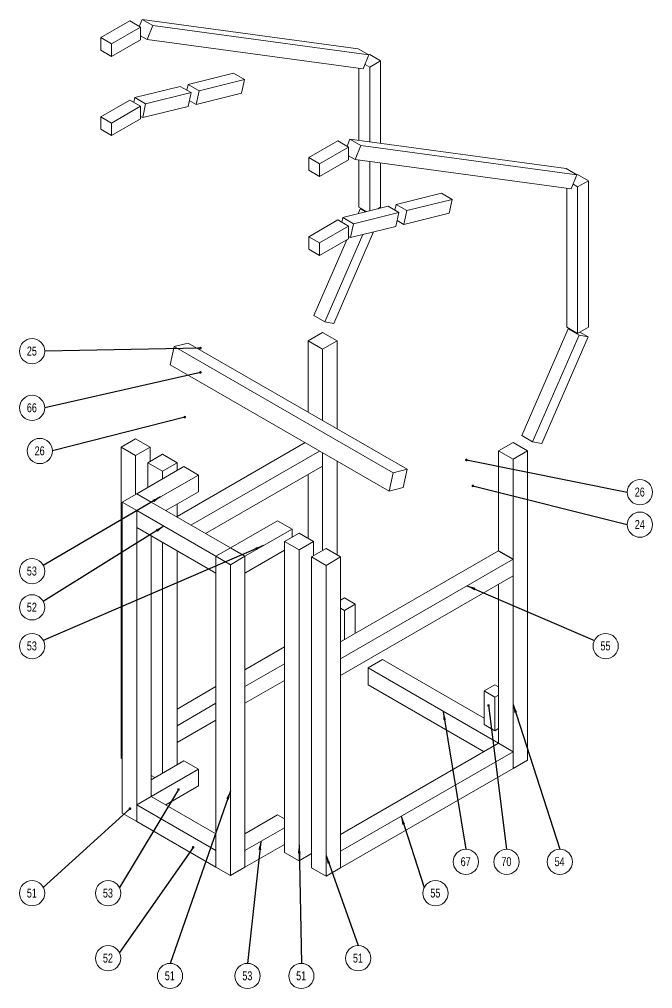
# Model space of a CAD drawing. Header units: millimetres. Extents: x -2091 to 5945, y 0 to 4746.
# Drawn here: x -2091 to -856, y 2855 to 4746 of the extents above; entities that cross this region are included whole.
import ezdxf

# ---------------------------------------------------------------- set-up
doc = ezdxf.new("R2010")
doc.units = ezdxf.units.MM
doc.header["$LTSCALE"] = 5
doc.layers.add('CTP_BEM', color=92, linetype='Continuous', lineweight=15)
doc.styles.add('SLDTEXTSTYLE2', font='TXT', dxfattribs={"width": 0.75})
doc.dimstyles.new('SLDDIMSTYLE5', dxfattribs={"dimtxt": 0, "dimasz": 5.08, "dimexe": 0, "dimexo": 0.0625, "dimgap": 0, "dimtad": 0, "dimtih": 1, "dimtoh": 1, "dimdec": 0, "dimrnd": 1e-09, "dimzin": 0, "dimdsep": 46, "dimtxsty": 'Standard', "dimblk1": 'DOT', "dimblk2": 'DOT', "dimsah": 1, "dimcen": 0.09, "dimadec": 0, "dimazin": 0, "dimtfac": 5.08, "dimtdec": 0, "dimtofl": 0, "dimtmove": 0, "dimatfit": 3, "dimldrblk": 'DOT', "dimfxl": 0, "dimfrac": 2, "dimtolj": 1, "dimtzin": 0, "dimarcsym": 0})
doc.dimstyles.new('SLDDIMSTYLE8', dxfattribs={"dimtxt": 0, "dimasz": 16.51, "dimexe": 0, "dimexo": 0.0625, "dimgap": 0, "dimtad": 0, "dimtih": 1, "dimtoh": 1, "dimdec": 0, "dimrnd": 1e-09, "dimzin": 0, "dimdsep": 46, "dimtxsty": 'Standard', "dimsah": 1, "dimcen": 0.09, "dimadec": 0, "dimazin": 0, "dimtfac": 16.51, "dimtdec": 0, "dimtofl": 0, "dimtmove": 0, "dimatfit": 3, "dimfxl": 0, "dimfrac": 2, "dimtolj": 1, "dimtzin": 0, "dimarcsym": 0})

# ---------------------------------------------------------------- blocks, each defined once
blk = doc.blocks.new('SW_NOTE_22')
at = {"layer": 'CTP_BEM', "color": 0}
blk.add_circle((-21.9, -11.2), 24.6, dxfattribs=at)
at = {"layer": 'CTP_BEM', "color": 0, "insert": (-22.3, -2.1), "char_height": 17.5, "attachment_point": 2, "style": 'SLDTEXTSTYLE2'}
blk.add_mtext('52', dxfattribs=at)
blk = doc.blocks.new('_DOT')
at = {"color": 0, "linetype": 'ByBlock', "lineweight": -2}
blk.add_line((-0.5, 0), (-1, 0), dxfattribs=at)
at = {"color": 0, "linetype": 'ByBlock', "const_width": 0.5}
blk.add_lwpolyline([(-0.25, 0, 1), (0.25, 0, 1)], format="xyb", close=True, dxfattribs=at)
blk = doc.blocks.new('SW_NOTE_23')
at = {"layer": 'CTP_BEM', "color": 0}
blk.add_circle((0, -24.6), 24.6, dxfattribs=at)
at = {"layer": 'CTP_BEM', "color": 0, "insert": (-0.4, -15.5), "char_height": 17.5, "attachment_point": 2, "style": 'SLDTEXTSTYLE2'}
blk.add_mtext('51', dxfattribs=at)
blk = doc.blocks.new('SW_NOTE_24')
at = {"layer": 'CTP_BEM', "color": 0}
blk.add_circle((0, -24.6), 24.6, dxfattribs=at)
at = {"layer": 'CTP_BEM', "color": 0, "insert": (-0.4, -15.5), "char_height": 17.5, "attachment_point": 2, "style": 'SLDTEXTSTYLE2'}
blk.add_mtext('53', dxfattribs=at)
blk = doc.blocks.new('SW_NOTE_25')
at = {"layer": 'CTP_BEM', "color": 0}
blk.add_circle((0, -24.6), 24.6, dxfattribs=at)
at = {"layer": 'CTP_BEM', "color": 0, "insert": (-0.4, -15.5), "char_height": 17.5, "attachment_point": 2, "style": 'SLDTEXTSTYLE2'}
blk.add_mtext('51', dxfattribs=at)
blk = doc.blocks.new('SW_NOTE_26')
at = {"layer": 'CTP_BEM', "color": 0}
blk.add_circle((0, -24.6), 24.6, dxfattribs=at)
at = {"layer": 'CTP_BEM', "color": 0, "insert": (-0.4, -15.5), "char_height": 17.5, "attachment_point": 2, "style": 'SLDTEXTSTYLE2'}
blk.add_mtext('51', dxfattribs=at)
blk = doc.blocks.new('SW_NOTE_27')
at = {"layer": 'CTP_BEM', "color": 0}
blk.add_circle((-21.9, -11.2), 24.6, dxfattribs=at)
at = {"layer": 'CTP_BEM', "color": 0, "insert": (-22.3, -2.1), "char_height": 17.5, "attachment_point": 2, "style": 'SLDTEXTSTYLE2'}
blk.add_mtext('51', dxfattribs=at)
blk = doc.blocks.new('SW_NOTE_28')
at = {"layer": 'CTP_BEM', "color": 0}
blk.add_circle((-21.9, -11.2), 24.6, dxfattribs=at)
at = {"layer": 'CTP_BEM', "color": 0, "insert": (-22.3, -2.1), "char_height": 17.5, "attachment_point": 2, "style": 'SLDTEXTSTYLE2'}
blk.add_mtext('53', dxfattribs=at)
blk = doc.blocks.new('SW_NOTE_29')
at = {"layer": 'CTP_BEM', "color": 0}
blk.add_circle((-21.9, -11.2), 24.6, dxfattribs=at)
at = {"layer": 'CTP_BEM', "color": 0, "insert": (-22.3, -2.1), "char_height": 17.5, "attachment_point": 2, "style": 'SLDTEXTSTYLE2'}
blk.add_mtext('52', dxfattribs=at)
blk = doc.blocks.new('SW_NOTE_30')
at = {"layer": 'CTP_BEM', "color": 0}
blk.add_circle((-21.9, -11.2), 24.6, dxfattribs=at)
at = {"layer": 'CTP_BEM', "color": 0, "insert": (-22.3, -2.1), "char_height": 17.5, "attachment_point": 2, "style": 'SLDTEXTSTYLE2'}
blk.add_mtext('53', dxfattribs=at)
blk = doc.blocks.new('SW_NOTE_31')
at = {"layer": 'CTP_BEM', "color": 0}
blk.add_circle((-21.9, -11.2), 24.6, dxfattribs=at)
at = {"layer": 'CTP_BEM', "color": 0, "insert": (-22.3, -2.1), "char_height": 17.5, "attachment_point": 2, "style": 'SLDTEXTSTYLE2'}
blk.add_mtext('53', dxfattribs=at)
blk = doc.blocks.new('SW_NOTE_32')
at = {"layer": 'CTP_BEM', "color": 0}
blk.add_circle((21.9, -11.2), 24.6, dxfattribs=at)
at = {"layer": 'CTP_BEM', "color": 0, "insert": (21.6, -2.1), "char_height": 17.5, "attachment_point": 2, "style": 'SLDTEXTSTYLE2'}
blk.add_mtext('55', dxfattribs=at)
blk = doc.blocks.new('SW_NOTE_33')
at = {"layer": 'CTP_BEM', "color": 0}
blk.add_circle((0, -24.6), 24.6, dxfattribs=at)
at = {"layer": 'CTP_BEM', "color": 0, "insert": (-0.4, -15.5), "char_height": 17.5, "attachment_point": 2, "style": 'SLDTEXTSTYLE2'}
blk.add_mtext('54', dxfattribs=at)
blk = doc.blocks.new('SW_NOTE_34')
at = {"layer": 'CTP_BEM', "color": 0}
blk.add_circle((0, -24.6), 24.6, dxfattribs=at)
at = {"layer": 'CTP_BEM', "color": 0, "insert": (-0.4, -15.5), "char_height": 17.5, "attachment_point": 2, "style": 'SLDTEXTSTYLE2'}
blk.add_mtext('70', dxfattribs=at)
blk = doc.blocks.new('SW_NOTE_35')
at = {"layer": 'CTP_BEM', "color": 0}
blk.add_circle((0, -24.6), 24.6, dxfattribs=at)
at = {"layer": 'CTP_BEM', "color": 0, "insert": (-0.4, -15.5), "char_height": 17.5, "attachment_point": 2, "style": 'SLDTEXTSTYLE2'}
blk.add_mtext('67', dxfattribs=at)
blk = doc.blocks.new('SW_NOTE_36')
at = {"layer": 'CTP_BEM', "color": 0}
blk.add_circle((21.9, -11.2), 24.6, dxfattribs=at)
at = {"layer": 'CTP_BEM', "color": 0, "insert": (21.6, -2.1), "char_height": 17.5, "attachment_point": 2, "style": 'SLDTEXTSTYLE2'}
blk.add_mtext('55', dxfattribs=at)
blk = doc.blocks.new('SW_NOTE_37')
at = {"layer": 'CTP_BEM', "color": 0}
blk.add_circle((-24.6, 0), 24.6, dxfattribs=at)
at = {"layer": 'CTP_BEM', "color": 0, "insert": (-25, 9.1), "char_height": 17.5, "attachment_point": 2, "style": 'SLDTEXTSTYLE2'}
blk.add_mtext('66', dxfattribs=at)
blk = doc.blocks.new('SW_NOTE_38')
at = {"layer": 'CTP_BEM', "color": 0}
blk.add_circle((-24.6, 0), 24.6, dxfattribs=at)
at = {"layer": 'CTP_BEM', "color": 0, "insert": (-25, 9.1), "char_height": 17.5, "attachment_point": 2, "style": 'SLDTEXTSTYLE2'}
blk.add_mtext('25', dxfattribs=at)
blk = doc.blocks.new('SW_NOTE_39')
at = {"layer": 'CTP_BEM', "color": 0}
blk.add_circle((24.6, 0), 24.6, dxfattribs=at)
at = {"layer": 'CTP_BEM', "color": 0, "insert": (24.3, 9.1), "char_height": 17.5, "attachment_point": 2, "style": 'SLDTEXTSTYLE2'}
blk.add_mtext('24', dxfattribs=at)
blk = doc.blocks.new('SW_NOTE_40')
at = {"layer": 'CTP_BEM', "color": 0}
blk.add_circle((24.6, 0), 24.6, dxfattribs=at)
at = {"layer": 'CTP_BEM', "color": 0, "insert": (24.3, 9.1), "char_height": 17.5, "attachment_point": 2, "style": 'SLDTEXTSTYLE2'}
blk.add_mtext('26', dxfattribs=at)
blk = doc.blocks.new('SW_NOTE_41')
at = {"layer": 'CTP_BEM', "color": 0}
blk.add_circle((-24.6, 0), 24.6, dxfattribs=at)
at = {"layer": 'CTP_BEM', "color": 0, "insert": (-25, 9.1), "char_height": 17.5, "attachment_point": 2, "style": 'SLDTEXTSTYLE2'}
blk.add_mtext('26', dxfattribs=at)

msp = doc.modelspace()

# ---------------------------------------------------------------- linework, layer by layer
at = {"color": 7, "linetype": 'Continuous', "lineweight": 15}
for p, q in [((-1932.14704, 4710.428446), (-1875.578504, 4743.084767)), ((-1910.933836, 4698.182324), (-1854.3653, 4730.838645)), ((-1854.3653, 4730.838645), (-1875.578504, 4743.084767)), ((-1851.658703, 4746.043357), (-1857.202678, 4732.476648)), ((-1854.3653, 4706.342444), (-1854.3653, 4730.838645)), ((-1830.445499, 4733.797235), (-1851.658703, 4746.043357)), ((-1851.658703, 4746.043357), (-1430.521987, 4688.82463)), ((-1841.59197, 4706.520526), (-1830.445499, 4733.797235)), ((-1830.445499, 4733.797235), (-1409.308783, 4676.578508)), ((-1910.933836, 4698.182324), (-1932.14704, 4710.428446)), ((-1932.14704, 4710.428446), (-1932.14704, 4685.932245)), ((-1854.36531, 4713.894418), (-1841.59197, 4706.520526)), ((-1910.933836, 4673.686123), (-1854.3653, 4706.342444)), ((-1910.933836, 4673.686123), (-1910.933836, 4698.182324)), ((-1841.59197, 4706.520526), (-1420.455276, 4649.301786)), ((-1932.14704, 4685.932245), (-1910.933836, 4673.686123)), ((-1409.308783, 4676.578508), (-1430.521987, 4688.82463)), ((-1420.455276, 4649.301786), (-1409.308783, 4676.578508)), ((-1409.438363, 4676.653299), (-1407.837963, 4677.57719)), ((-1407.837963, 4677.57719), (-1386.624759, 4665.331068)), ((-1407.837984, 4653.084933), (-1416.796065, 4658.256323)), ((-1386.624759, 4665.331068), (-1407.837984, 4653.084933)), ((-1407.837984, 4506.81334), (-1407.837984, 4653.084933)), ((-1386.624759, 4503.931202), (-1386.624759, 4665.331068)), ((-1761.816763, 4619.185842), (-1673.429743, 4641.048814)), ((-1652.216539, 4628.802691), (-1673.429743, 4641.048814)), ((-1429.051189, 4509.695523), (-1429.051189, 4650.46964)), ((-1865.787949, 4593.468073), (-1777.40094, 4615.331039)), ((-1756.187735, 4603.084917), (-1777.40094, 4615.331039)), ((-1761.816763, 4619.185842), (-1764.289961, 4607.76223)), ((-1740.603559, 4606.93972), (-1761.816763, 4619.185842)), ((-1740.603559, 4606.93972), (-1652.216539, 4628.802691)), ((-1658.044268, 4601.88475), (-1652.216539, 4628.802691)), ((-1844.574745, 4581.221951), (-1756.187735, 4603.084917)), ((-1762.015443, 4576.166891), (-1756.187735, 4603.084917)), ((-1746.431267, 4580.02179), (-1740.603559, 4606.93972)), ((-1746.431267, 4580.02179), (-1658.044268, 4601.88475)), ((-1932.14704, 4556.102224), (-1875.578504, 4588.758545)), ((-1910.933836, 4543.856102), (-1854.3653, 4576.512423)), ((-1854.3653, 4576.512423), (-1875.578504, 4588.758545)), ((-1865.787949, 4593.468073), (-1867.781969, 4584.257747)), ((-1844.574745, 4581.221951), (-1865.787949, 4593.468073)), ((-1854.3653, 4552.016222), (-1854.3653, 4576.512423)), ((-1850.402463, 4554.303919), (-1844.574745, 4581.221951)), ((-1759.542245, 4587.590597), (-1746.431267, 4580.02179)), ((-1850.402463, 4554.303919), (-1762.015443, 4576.166891)), ((-1910.933836, 4543.856102), (-1932.14704, 4556.102224)), ((-1932.14704, 4556.102224), (-1932.14704, 4531.606023)), ((-1910.933836, 4519.359901), (-1854.3653, 4552.016222)), ((-1910.933836, 4519.359901), (-1910.933836, 4543.856102)), ((-1854.3653, 4556.591615), (-1850.402463, 4554.303919)), ((-1932.14704, 4531.606023), (-1910.933836, 4519.359901)), ((-1526.798081, 4476.425473), (-1470.229545, 4509.081794)), ((-1449.016341, 4496.835672), (-1470.229545, 4509.081794)), ((-1446.309744, 4512.040384), (-1451.853719, 4498.473674)), ((-1425.096539, 4499.794262), (-1446.309744, 4512.040384)), ((-1446.309744, 4512.040384), (-1025.173028, 4454.821657)), ((-1505.584876, 4464.179351), (-1449.016341, 4496.835672)), ((-1449.016341, 4472.339471), (-1449.016341, 4496.835672)), ((-1436.243011, 4472.517553), (-1425.096539, 4499.794262)), ((-1425.096539, 4499.794262), (-1003.959824, 4442.575534)), ((-1505.584876, 4464.179351), (-1526.798081, 4476.425473)), ((-1526.798081, 4476.425473), (-1526.798081, 4451.929272)), ((-1505.584876, 4439.68315), (-1449.016341, 4472.339471)), ((-1505.584876, 4439.68315), (-1505.584876, 4464.179351)), ((-1449.016351, 4479.891445), (-1436.243011, 4472.517553)), ((-1436.243011, 4472.517553), (-1015.106316, 4415.298813)), ((-1429.051189, 4379.541752), (-1429.051189, 4471.540435)), ((-1407.837984, 4372.476171), (-1407.837984, 4468.658252)), ((-1386.624759, 4379.541764), (-1386.624759, 4465.776114)), ((-1526.798081, 4451.929272), (-1505.584876, 4439.68315)), ((-1003.959824, 4442.575534), (-1025.173028, 4454.821657)), ((-1015.106316, 4415.298813), (-1003.959824, 4442.575534)), ((-1002.489004, 4443.574217), (-1004.089404, 4442.650325)), ((-1002.489025, 4419.08196), (-981.2758, 4431.328094)), ((-981.2758, 4431.328094), (-1002.489004, 4443.574217)), ((-981.2758, 4431.328094), (-981.2758, 4145.538791)), ((-1356.467804, 4385.182868), (-1268.080784, 4407.04584)), ((-1246.86758, 4394.799718), (-1268.080784, 4407.04584)), ((-1023.702229, 4416.466666), (-1023.702229, 4145.538779)), ((-1011.447106, 4424.25335), (-1002.489025, 4419.08196)), ((-1002.489025, 4419.08196), (-1002.489025, 4133.292656)), ((-1335.2546, 4372.936746), (-1246.86758, 4394.799718)), ((-1252.695309, 4367.881777), (-1246.86758, 4394.799718)), ((-1460.43899, 4359.4651), (-1372.05198, 4381.328066)), ((-1439.225786, 4347.218978), (-1350.838776, 4369.081944)), ((-1430.377887, 4366.900817), (-1426.240837, 4376.419721)), ((-1414.120183, 4370.922266), (-1429.051189, 4379.541752)), ((-1415.938735, 4370.472444), (-1426.240837, 4376.419721)), ((-1426.240837, 4376.419721), (-1422.303858, 4375.646648)), ((-1386.624759, 4379.541764), (-1392.136092, 4376.360139)), ((-1350.838776, 4369.081944), (-1372.05198, 4381.328066)), ((-1356.467804, 4385.182868), (-1358.941002, 4373.759257)), ((-1356.666484, 4342.163917), (-1350.838776, 4369.081944)), ((-1335.2546, 4372.936746), (-1356.467804, 4385.182868)), ((-1341.082308, 4346.018817), (-1335.2546, 4372.936746)), ((-1526.798081, 4322.099251), (-1470.229545, 4354.755572)), ((-1449.016341, 4342.509449), (-1470.229545, 4354.755572)), ((-1460.43899, 4359.4651), (-1462.43301, 4350.254774)), ((-1439.225786, 4347.218978), (-1460.43899, 4359.4651)), ((-1354.193286, 4353.587624), (-1341.082308, 4346.018817)), ((-1341.082308, 4346.018817), (-1252.695309, 4367.881777)), ((-1505.584876, 4309.853129), (-1449.016341, 4342.509449)), ((-1477.925918, 4152.431117), (-1400.139146, 4331.410768)), ((-1449.016341, 4318.013248), (-1449.016341, 4342.509449)), ((-1445.053504, 4320.300945), (-1439.225786, 4347.218978)), ((-1445.053504, 4320.300945), (-1356.666484, 4342.163917)), ((-1505.584876, 4309.853129), (-1526.798081, 4322.099251)), ((-1526.798081, 4322.099251), (-1526.798081, 4297.60305)), ((-1516.7627, 4168.137867), (-1452.498703, 4316.002958)), ((-1505.584876, 4285.356928), (-1449.016341, 4318.013248)), ((-1495.549496, 4155.891745), (-1421.570734, 4326.109542)), ((-1449.016341, 4322.588642), (-1445.053504, 4320.300945)), ((-1526.798081, 4297.60305), (-1505.584876, 4285.356928)), ((-1505.584876, 4285.356928), (-1505.584876, 4309.853129)), ((-1495.549496, 4155.891745), (-1516.7627, 4168.137867)), ((-1477.925918, 4152.431117), (-1495.549496, 4155.891745)), ((-1111.413741, 3934.134894), (-1020.891878, 4142.416748)), ((-1023.702229, 4145.538779), (-1002.489025, 4133.292656)), ((-999.678673, 4130.170626), (-1020.891878, 4142.416748)), ((-1020.891878, 4142.416748), (-1016.954898, 4141.643675)), ((-1002.489025, 4133.292656), (-981.2758, 4145.538791)), ((-1527.975406, 4118.803144), (-1499.691161, 4135.13129)), ((-1499.691161, 4135.13129), (-1471.406896, 4118.803131)), ((-1090.200537, 3921.888772), (-999.678673, 4130.170626)), ((-1072.576958, 3918.428143), (-982.055095, 4126.709997)), ((-982.055095, 4126.709997), (-999.678673, 4130.170626)), ((-997.973454, 4135.89947), (-982.055095, 4126.709997)), ((-1788.863218, 4107.866576), (-1796.633516, 4071.975951)), ((-1761.667205, 4114.593671), (-1788.863218, 4107.866576)), ((-1362.301054, 3861.617481), (-1788.863218, 4107.866576)), ((-1335.105042, 3868.344576), (-1761.667205, 4114.593671)), ((-1499.69114, 4102.474985), (-1527.975406, 4118.803144)), ((-1527.975406, 3979.686252), (-1527.975406, 4118.803144)), ((-1471.406896, 4118.803131), (-1499.69114, 4102.474985)), ((-1471.406896, 3947.02992), (-1471.406896, 4118.803131)), ((-1499.69114, 3963.358094), (-1499.69114, 4102.474985)), ((-1370.071353, 3825.726856), (-1796.633516, 4071.975951)), ((-1090.200537, 3921.888772), (-1111.413741, 3934.134894)), ((-1864.363786, 3927.876435), (-1892.648062, 3911.54827)), ((-1836.079521, 3911.548276), (-1864.363786, 3927.876435)), ((-1783.470781, 3776.155543), (-1533.836388, 3920.26641)), ((-1156.567577, 3904.393968), (-1128.283333, 3920.722115)), ((-1128.283333, 3920.722115), (-1099.999068, 3904.393956)), ((-1072.576958, 3918.428143), (-1090.200537, 3921.888772)), ((-1892.648062, 3911.54827), (-1864.363797, 3895.220111)), ((-1892.648062, 3911.54827), (-1892.648062, 3304.858446)), ((-1864.363797, 3895.220111), (-1836.079521, 3911.548276)), ((-1811.755047, 3897.506056), (-1840.039323, 3881.177891)), ((-1836.079521, 3911.548276), (-1836.079521, 3883.463834)), ((-1783.470771, 3881.177891), (-1811.755047, 3897.506056)), ((-1756.272282, 3759.200584), (-1505.552123, 3903.938251)), ((-1499.69114, 3709.579107), (-1499.69114, 3900.554779)), ((-1499.69114, 3874.660093), (-1499.69114, 3900.554779)), ((-1128.283312, 3888.065809), (-1156.567577, 3904.393968)), ((-1156.567577, 3709.240708), (-1156.567577, 3904.393968)), ((-1099.999068, 3904.393956), (-1128.283312, 3888.065809)), ((-1099.999068, 3300.970302), (-1099.999068, 3904.393956)), ((-1864.363797, 3895.220111), (-1864.363797, 3818.967584)), ((-1840.039323, 3881.177891), (-1811.755047, 3864.849726)), ((-1840.039323, 3881.177891), (-1840.039323, 3833.009807)), ((-1811.755047, 3864.849726), (-1783.470771, 3881.177891)), ((-1783.470771, 3881.177891), (-1783.470771, 3865.666127)), ((-1471.406896, 3701.027219), (-1471.406896, 3884.226599)), ((-1128.283312, 3284.642155), (-1128.283312, 3888.065809)), ((-1862.083376, 3820.284051), (-1770.032217, 3873.424054)), ((-1811.755047, 3864.849726), (-1811.755047, 3849.337962)), ((-1741.747941, 3857.095889), (-1770.032217, 3873.424054)), ((-1727.983402, 3742.869776), (-1499.69114, 3874.660093)), ((-1527.975406, 3733.683552), (-1527.975406, 3858.331928)), ((-1362.301054, 3861.617481), (-1370.071353, 3825.726856)), ((-1335.105042, 3868.344576), (-1362.301054, 3861.617481)), ((-1342.87534, 3832.453926), (-1335.105042, 3868.344576)), ((-1833.7991, 3803.955886), (-1741.747941, 3857.095889)), ((-1741.747941, 3824.434239), (-1741.747941, 3857.095889)), ((-1862.083376, 3820.284051), (-1890.367647, 3803.955889)), ((-1833.7991, 3803.955886), (-1862.083376, 3820.284051)), ((-1805.510232, 3787.625052), (-1741.747941, 3824.434239)), ((-1370.071353, 3825.726856), (-1342.87534, 3832.453926)), ((-1890.367647, 3803.955889), (-1862.083371, 3787.627724)), ((-1890.367647, 3803.955889), (-1890.367647, 3197.266065)), ((-1833.7991, 3803.955886), (-1862.083371, 3787.627724)), ((-1679.331627, 3714.783712), (-1833.7991, 3803.955886)), ((-1707.615898, 3698.45555), (-1862.083371, 3787.627724)), ((-1862.083371, 3787.627724), (-1862.083371, 3754.966074)), ((-1862.083371, 3787.627724), (-1862.083371, 3180.9379)), ((-1783.470771, 3800.348181), (-1783.470771, 3774.901961)), ((-1679.331627, 3714.783712), (-1587.280468, 3767.923715)), ((-1558.996203, 3751.595557), (-1587.280468, 3767.923715)), ((-1707.615898, 3665.7939), (-1862.083371, 3754.966074)), ((-1651.047362, 3698.455554), (-1558.996203, 3751.595557)), ((-1558.996203, 3736.083793), (-1558.996203, 3751.595557)), ((-1833.7991, 3738.637916), (-1833.7991, 3229.927688)), ((-1811.755047, 3725.912158), (-1811.755047, 3275.309764)), ((-1545.564697, 3743.837638), (-1573.848973, 3727.509473)), ((-1573.848973, 3727.509473), (-1573.848973, 3120.81965)), ((-1573.848973, 3727.509473), (-1545.564708, 3711.181315)), ((-1545.564708, 3711.181315), (-1517.280432, 3727.509479)), ((-1517.280432, 3727.509479), (-1545.564697, 3743.837638)), ((-1517.280432, 3727.509479), (-1517.280432, 3699.425037)), ((-1783.470771, 3709.584003), (-1783.470771, 3291.637929)), ((-1679.331627, 3714.783712), (-1707.615898, 3698.45555)), ((-1651.047362, 3698.455554), (-1679.331627, 3714.783712)), ((-1651.047362, 3665.793904), (-1573.848984, 3710.359579)), ((-1545.564708, 3711.181315), (-1545.564708, 3104.491491)), ((-1492.955958, 3713.467259), (-1521.240234, 3697.139095)), ((-1464.671693, 3697.139101), (-1492.955958, 3713.467259)), ((-1464.671693, 3531.375988), (-1156.567577, 3709.240708)), ((-1707.615898, 3698.45555), (-1707.615898, 3665.7939)), ((-1707.615898, 3698.45555), (-1707.615898, 3091.765726)), ((-1707.615898, 3698.45555), (-1679.331633, 3682.127391)), ((-1679.331633, 3682.127391), (-1651.047362, 3698.455554)), ((-1651.047362, 3665.793904), (-1651.047362, 3698.455554)), ((-1651.047362, 3698.455554), (-1651.047362, 3091.76573)), ((-1521.240234, 3697.139095), (-1521.240234, 3090.449271)), ((-1521.240234, 3697.139095), (-1492.955968, 3680.810936)), ((-1492.955968, 3680.810936), (-1464.671693, 3697.139101)), ((-1464.671693, 3697.139101), (-1464.671693, 3090.449277)), ((-1464.671693, 3498.719671), (-1128.279772, 3692.914593)), ((-1128.279772, 3660.252961), (-1128.279772, 3692.914593)), ((-1679.331633, 3682.127391), (-1679.331633, 3075.437568)), ((-1492.955968, 3680.810936), (-1492.955968, 3074.121112)), ((-1464.671693, 3466.058039), (-1128.279772, 3660.252961)), ((-1156.567577, 3333.63194), (-1156.567577, 3643.922753)), ((-1464.671693, 3613.172471), (-1457.264763, 3617.4484)), ((-1457.264763, 3617.4484), (-1436.051559, 3605.202278)), ((-1457.264742, 3592.956168), (-1464.671682, 3597.232103)), ((-1436.051559, 3605.202278), (-1457.264742, 3592.956168)), ((-1457.264742, 3535.651943), (-1457.264742, 3592.956168)), ((-1436.051559, 3547.898053), (-1436.051559, 3605.202278)), ((-1651.047343, 3476.993198), (-1573.848963, 3521.558874)), ((-1464.210174, 3531.642405), (-1464.671682, 3531.908827)), ((-1464.671693, 3466.058039), (-1464.671693, 3498.719671)), ((-1651.047364, 3444.336868), (-1573.848984, 3488.902545)), ((-1382.841774, 3496.913546), (-1411.126018, 3480.5854)), ((-1156.567577, 3333.63194), (-1411.126018, 3480.5854)), ((-1411.126018, 3480.5854), (-1411.126018, 3447.923774)), ((-1184.851874, 3382.61641), (-1382.841774, 3496.913546)), ((-1783.470781, 3400.546774), (-1707.615895, 3444.336868)), ((-1651.047364, 3411.675243), (-1573.848984, 3456.240919)), ((-1184.856437, 3317.301125), (-1411.126018, 3447.923774)), ((-1184.851853, 3435.695554), (-1163.63867, 3447.941664)), ((-1163.63867, 3447.941664), (-1156.567598, 3443.859622)), ((-1184.851853, 3370.372279), (-1184.851853, 3435.695554)), ((-1163.638649, 3423.449432), (-1184.851853, 3435.695554)), ((-1156.567588, 3427.531469), (-1163.638649, 3423.449432)), ((-1163.638649, 3358.126157), (-1163.638649, 3423.449432)), ((-1783.470781, 3367.890457), (-1707.615895, 3411.680551)), ((-1783.470781, 3335.228831), (-1707.615895, 3379.018925)), ((-1163.638649, 3358.126157), (-1184.851853, 3370.372279)), ((-1156.567588, 3362.208193), (-1163.638649, 3358.126157)), ((-1464.671693, 3155.76722), (-1156.567577, 3333.63194)), ((-1128.283312, 3317.303781), (-1156.567577, 3333.63194)), ((-1464.675233, 3123.108859), (-1128.283312, 3317.303781)), ((-1128.283312, 3284.642155), (-1128.283312, 3317.303781)), ((-1892.648062, 3304.858446), (-1890.367644, 3303.541989)), ((-1833.799102, 3262.584017), (-1770.032217, 3299.395856)), ((-1741.747941, 3283.067691), (-1770.032217, 3299.395856)), ((-1099.999068, 3300.970302), (-1128.283312, 3284.642155)), ((-1833.7991, 3229.927688), (-1741.747941, 3283.067691)), ((-1741.747941, 3250.406066), (-1741.747941, 3283.067691)), ((-1464.675233, 3090.447233), (-1128.283312, 3284.642155)), ((-1833.799102, 3270.885665), (-1826.608892, 3266.734845)), ((-1805.510232, 3213.596878), (-1741.747941, 3250.406066)), ((-1833.7991, 3229.927688), (-1862.083371, 3213.599526)), ((-1707.6159, 3157.083678), (-1833.7991, 3229.927688)), ((-1890.367647, 3197.266065), (-1862.083371, 3180.9379)), ((-1707.615898, 3124.427352), (-1862.083371, 3213.599526)), ((-1862.083371, 3213.599526), (-1862.083371, 3180.9379)), ((-1707.615898, 3091.765726), (-1862.083371, 3180.9379)), ((-1651.047354, 3157.083678), (-1587.280468, 3193.895517)), ((-1573.848973, 3186.14168), (-1587.280468, 3193.895517)), ((-1651.047362, 3124.427355), (-1573.848984, 3168.99303)), ((-1707.615898, 3124.427352), (-1707.615898, 3091.765726)), ((-1651.047362, 3091.76573), (-1573.848984, 3136.331405)), ((-1651.047362, 3091.76573), (-1651.047362, 3124.427355)), ((-1573.848973, 3120.81965), (-1545.564708, 3104.491491)), ((-1464.675233, 3090.447233), (-1464.675233, 3123.108859)), ((-1545.564708, 3104.491491), (-1521.240234, 3118.533711)), ((-1707.615898, 3091.765726), (-1679.331633, 3075.437568)), ((-1679.331633, 3075.437568), (-1651.047362, 3091.76573)), ((-1521.240234, 3090.449271), (-1492.955968, 3074.121112)), ((-1492.955968, 3074.121112), (-1464.671693, 3090.449277))]:
    msp.add_line(p, q, dxfattribs=at)
msp.add_line((-1156.567577, 3709.240708), (-1128.279772, 3692.914593))

# ---------------------------------------------------------------- block references
at = {"layer": 'CTP_BEM'}
for name, p in [('SW_NOTE_38', (-2041.409761, 4098.634777)), ('SW_NOTE_37', (-2041.409761, 3987.983672)), ('SW_NOTE_41', (-2026.225303, 3903.942956)), ('SW_NOTE_40', (-905.705248, 3823.510427)), ('SW_NOTE_39', (-905.705248, 3760.216793)), ('SW_NOTE_30', (-2044.102263, 3680.611141)), ('SW_NOTE_29', (-2044.102263, 3610.10113)), ('SW_NOTE_31', (-2044.102263, 3534.479519)), ('SW_NOTE_36', (-969.764228, 3534.479519)), ('SW_NOTE_35', (-1220.382967, 3126.966125)), ('SW_NOTE_34', (-1141.002826, 3126.966125)), ('SW_NOTE_33', (-1037.267416, 3126.966125)), ('SW_NOTE_27', (-2044.102263, 3052.335372)), ('SW_NOTE_28', (-1895.865864, 3052.335372)), ('SW_NOTE_32', (-1301.567201, 3052.335372)), ('SW_NOTE_22', (-1895.865864, 2925.44742)), ('SW_NOTE_25', (-1430.409588, 2938.889315)), ('SW_NOTE_23', (-1797.091713, 2904.310845)), ('SW_NOTE_24', (-1645.998832, 2904.310845)), ('SW_NOTE_26', (-1541.060692, 2904.310845))]:
    msp.add_blockref(name, p, dxfattribs=at)

# ---------------------------------------------------------------- leaders
for points, dimstyle in [([(-1737.887897, 4104.658277), (-2041.409761, 4098.634777)], 'SLDDIMSTYLE5'), ([(-1737.887897, 4057.229592), (-2041.409761, 3987.983672)], 'SLDDIMSTYLE5'), ([(-1768.432217, 3970.045813), (-2026.225303, 3903.942956)], 'SLDDIMSTYLE5'), ([(-1219.334275, 3886.486327), (-905.705248, 3823.510427)], 'SLDDIMSTYLE5'), ([(-1206.686626, 3835.89573), (-905.705248, 3760.216793)], 'SLDDIMSTYLE5'), ([(-1815.447221, 3814.550196), (-2044.102263, 3680.611141)], 'SLDDIMSTYLE8'), ([(-1809.257207, 3757.131819), (-2044.102263, 3610.10113)], 'SLDDIMSTYLE8'), ([(-1614.922513, 3719.309969), (-2044.102263, 3534.479519)], 'SLDDIMSTYLE8'), ([(-1218.013574, 3641.112363), (-969.764228, 3534.479519)], 'SLDDIMSTYLE8'), ([(-1176.246264, 3407.26509), (-1141.002826, 3126.966125)], 'SLDDIMSTYLE5'), ([(-1128.283313, 3409.471303), (-1037.267416, 3126.966125)], 'SLDDIMSTYLE8'), ([(-1264.62342, 3396.011235), (-1220.382967, 3126.966125)], 'SLDDIMSTYLE8'), ([(-1780.65098, 3243.484238), (-1895.865864, 3052.335372)], 'SLDDIMSTYLE5'), ([(-1679.331628, 3240.719682), (-1797.091713, 2904.310845)], 'SLDDIMSTYLE8'), ([(-1875.047062, 3206.164857), (-2044.102263, 3052.335372)], 'SLDDIMSTYLE5'), ([(-1346.768152, 3191.175154), (-1301.567201, 3052.335372)], 'SLDDIMSTYLE8'), ([(-1620.259286, 3142.200925), (-1645.998832, 2904.310845)], 'SLDDIMSTYLE8'), ([(-1752.05453, 3130.598513), (-1895.865864, 2925.44742)], 'SLDDIMSTYLE5'), ([(-1545.564702, 3135.304134), (-1541.060692, 2904.310845)], 'SLDDIMSTYLE8'), ([(-1492.955958, 3114.801191), (-1430.409588, 2938.889315)], 'SLDDIMSTYLE8')]:
    msp.add_leader(points, dimstyle=dimstyle, dxfattribs=at)

doc.saveas('drawing.dxf')
